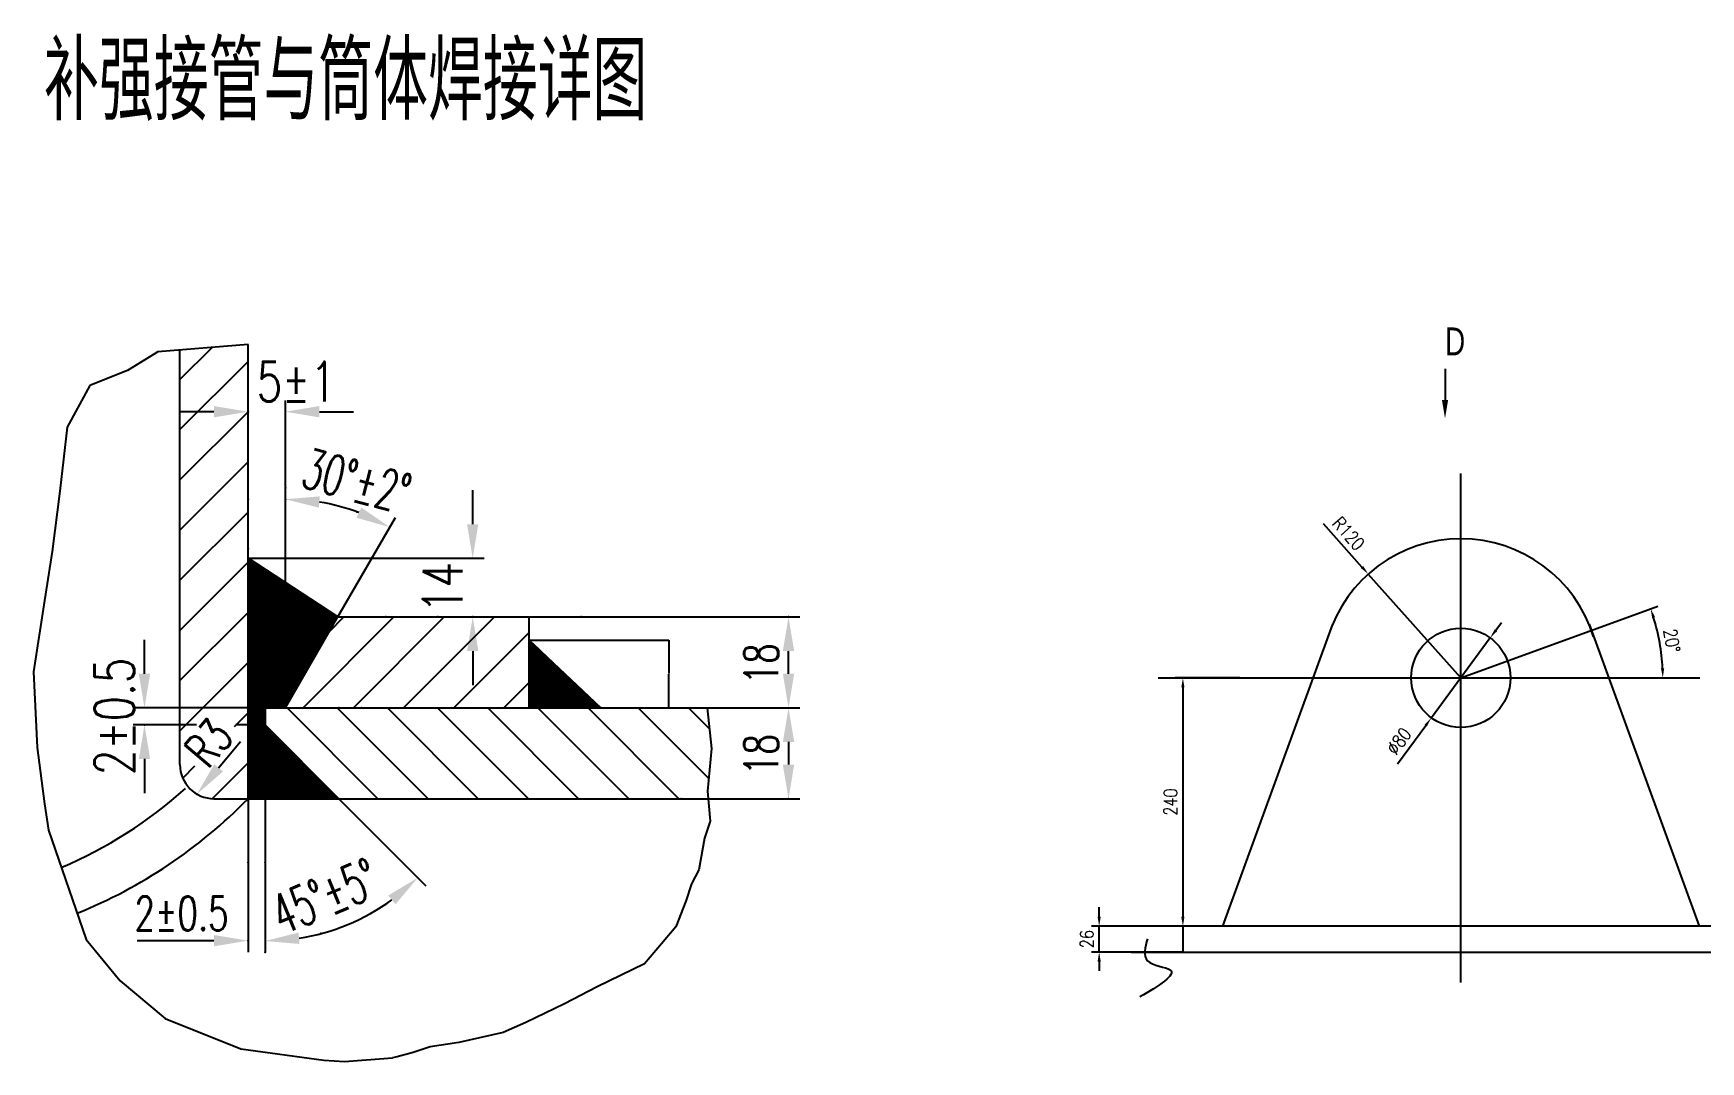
# Model space of a CAD drawing. Header units: millimetres. Extents: x 38828 to 59012, y 55006 to 69262.
# Drawn here: x 43613 to 48018, y 61872 to 64589 of the extents above; entities that cross this region are included whole.
import ezdxf

# ---------------------------------------------------------------- set-up
doc = ezdxf.new("R2010")
doc.units = ezdxf.units.MM
doc.linetypes.add('CENTER', pattern=[50.8, 31.75, -6.35, 6.35, -6.35])
doc.linetypes.add('XX-S', pattern=[0.5, 0.3, -0.2])
for name, color, linetype in [('1', 1, 'Continuous'), ('2', 4, 'Continuous'), ('2细线层', 4, 'Continuous'), ('3中心线层', 1, 'CENTER'), ('6文字层', 3, 'Continuous'), ('DIM', 4, 'Continuous')]:
    doc.layers.add(name, color=color, linetype=linetype)
doc.layers.add('F 短虚线', color=6, linetype='XX-S', lineweight=40)
doc.styles.add('HZTXT', font='TXT.SHX', dxfattribs={"width": 0.75, "bigfont": 'HZTXT'})
doc.styles.get("Standard").update_dxf_attribs({"font": 'arial.ttf'})
doc.styles.add('TH_GBDIM', font='romans.shx', dxfattribs={"width": 0.8, "bigfont": 'gbcbig.shx'})
doc.styles.add('VCADHZ', font='vcadtxt3.shx', dxfattribs={"width": 0.75, "bigfont": 'vcadhz.shx'})
doc.dimstyles.get("Standard").update_dxf_attribs({"dimtxt": 0.18, "dimasz": 0.18, "dimexe": 0.18, "dimexo": 0.0625, "dimgap": 0.09, "dimtad": 0, "dimtih": 1, "dimtoh": 1, "dimdec": 4, "dimzin": 0, "dimdsep": 46, "dimtxsty": 'Standard', "dimcen": 0.09, "dimadec": 0, "dimazin": 0, "dimtfac": 1, "dimtdec": 4, "dimtofl": 0, "dimtmove": 0, "dimatfit": 3, "dimfxl": 1, "dimtolj": 1, "dimtzin": 0, "dimarcsym": 0})
doc.dimstyles.new('TH_GBDIM', dxfattribs={"dimscale": 10, "dimtxt": 3.5, "dimasz": 2.5, "dimexe": 2, "dimexo": 0, "dimgap": 1.5, "dimtad": 1, "dimdec": 0, "dimzin": 0, "dimdsep": 46, "dimtxsty": 'TH_GBDIM', "dimcen": 2.5, "dimclrd": 130, "dimclre": 130, "dimclrt": 3, "dimadec": 0, "dimazin": 0, "dimtfac": 0.714286, "dimtdec": 0, "dimtmove": 0, "dimatfit": 3, "dimfxl": 1, "dimtzin": 0, "dimlwd": -1, "dimlwe": -1, "dimarcsym": 0})

# ---------------------------------------------------------------- blocks, each defined once
blk = doc.blocks.new('*D222')
at = {"layer": '2细线层', "color": 130, "transparency": 16777216}
for p, q in [((46429.1, 62255.1), (46429.1, 62280.1)), ((46650.3, 62230.1), (46409.1, 62230.1)), ((46429.1, 62161.9), (46429.1, 62230.1)), ((46650.3, 62161.9), (46409.1, 62161.9)), ((46429.1, 62136.9), (46429.1, 62111.9))]:
    blk.add_line(p, q, dxfattribs=at)
for points in [[(46424.9, 62255.1), (46433.2, 62255.1), (46429.1, 62230.1)], [(46424.9, 62136.9), (46433.2, 62136.9), (46429.1, 62161.9)]]:
    blk.add_solid(points, dxfattribs=at)
at = {"layer": 'Defpoints', "color": 0, "transparency": 16777216}
for p in [(46429.1, 62230.1), (46650.3, 62230.1), (46650.3, 62161.9)]:
    blk.add_point(p, dxfattribs=at)
at = {"layer": '2细线层', "color": 3, "transparency": 16777216, "insert": (46396.6, 62196), "char_height": 35, "attachment_point": 5, "rotation": 90, "style": 'TH_GBDIM'}
blk.add_mtext('26', dxfattribs=at)
blk = doc.blocks.new('*D223')
at = {"layer": '2细线层', "color": 130, "transparency": 16777216}
for p, q in [((46800.7, 62886.2), (46630.3, 62886.2)), ((46650.3, 62861.2), (46650.3, 62255.1)), ((46755.2, 62230.1), (46630.3, 62230.1))]:
    blk.add_line(p, q, dxfattribs=at)
for points in [[(46646.1, 62861.2), (46654.4, 62861.2), (46650.3, 62886.2)], [(46646.1, 62255.1), (46654.4, 62255.1), (46650.3, 62230.1)]]:
    blk.add_solid(points, dxfattribs=at)
at = {"layer": 'Defpoints', "color": 0, "transparency": 16777216}
for p in [(46800.7, 62886.2), (46650.3, 62230.1), (46755.2, 62230.1)]:
    blk.add_point(p, dxfattribs=at)
at = {"layer": '2细线层', "color": 3, "transparency": 16777216, "insert": (46617.8, 62558.2), "char_height": 35, "attachment_point": 5, "rotation": 90, "style": 'TH_GBDIM'}
blk.add_mtext('240', dxfattribs=at)
blk = doc.blocks.new('*D227')
at = {"layer": '2细线层', "color": 130, "transparency": 16777216}
blk.add_line((47852, 63056.4), (47904.9, 63075.6), dxfattribs=at)
blk.add_arc((47384.6, 62886.2), 533.7, 2.684, 17.316, dxfattribs=at)
for points in [[(47890.2, 63043.8), (47898.1, 63046.4), (47886.1, 63068.8)], [(47921.9, 62911.3), (47913.5, 62911.1), (47918.3, 62886.2)]]:
    blk.add_solid(points, dxfattribs=at)
at = {"layer": 'Defpoints', "color": 0, "transparency": 16777216}
for p in [(47852, 63056.4), (47914.7, 62948.2), (46584.6, 62886.2), (47384.6, 62886.2), (48015.9, 62886.2)]:
    blk.add_point(p, dxfattribs=at)
at = {"layer": '2细线层', "color": 3, "transparency": 16777216, "insert": (47942.2, 62984.6), "char_height": 35, "attachment_point": 5, "rotation": 280, "style": 'TH_GBDIM'}
blk.add_mtext('20°', dxfattribs=at)
blk = doc.blocks.new('*D228')
at = {"layer": '2细线层', "color": 130, "transparency": 16777216}
for p, q in [((47477.2, 63012), (47492.1, 63032.1)), ((47462.4, 62991.9), (47306.7, 62780.6)), ((47217.3, 62659.3), (47291.9, 62760.5))]:
    blk.add_line(p, q, dxfattribs=at)
for points in [[(47473.9, 63014.5), (47480.6, 63009.5), (47462.4, 62991.9)], [(47288.5, 62762.9), (47295.2, 62758), (47306.7, 62780.6)]]:
    blk.add_solid(points, dxfattribs=at)
at = {"layer": 'Defpoints', "color": 0, "transparency": 16777216}
for p in [(47462.4, 62991.9), (47306.7, 62780.6)]:
    blk.add_point(p, dxfattribs=at)
at = {"layer": '2细线层', "color": 3, "transparency": 16777216, "insert": (47221, 62719.1), "char_height": 35, "attachment_point": 5, "rotation": 53.6142, "style": 'TH_GBDIM'}
blk.add_mtext('%%C80', dxfattribs=at)
blk = doc.blocks.new('*D224')
at = {"layer": '2细线层', "color": 130, "transparency": 16777216}
for p, q in [((47021.2, 63293.8), (47123.4, 63179.1)), ((47384.6, 62886.2), (47140.1, 63160.5))]:
    blk.add_line(p, q, dxfattribs=at)
blk.add_solid([(47126.5, 63181.9), (47120.3, 63176.4), (47140.1, 63160.5)], dxfattribs=at)
at = {"layer": 'Defpoints', "color": 0, "transparency": 16777216}
for p in [(47140.1, 63160.5), (47384.6, 62886.2)]:
    blk.add_point(p, dxfattribs=at)
at = {"layer": '2细线层', "color": 3, "transparency": 16777216, "insert": (47088.2, 63267.4), "char_height": 35, "attachment_point": 5, "rotation": 311.7198, "style": 'TH_GBDIM'}
blk.add_mtext('R120', dxfattribs=at)
blk = doc.blocks.new('*D235')
at = {"layer": 'Defpoints', "color": 0, "transparency": 16777216}
for p in [(44922.9, 62986.2), (45112.3, 62806.9), (45292.1, 62806.9)]:
    blk.add_point(p, dxfattribs=at)
at = {"layer": 'DIM', "color": 0, "lineweight": -2, "transparency": 16777216}
for p, q in [((44922.9, 62986.2), (45292.3, 62986.2)), ((45292.1, 62986), (45292.1, 62897.6)), ((45292.1, 62807.1), (45292.1, 62895.6)), ((45112.4, 62806.9), (45292.3, 62806.9))]:
    blk.add_line(p, q, dxfattribs=at)
at = {"layer": 'DIM', "color": 0, "transparency": 16777216}
for points in [[(45292.1, 62986), (45292.1, 62986), (45292.1, 62986.2)], [(45292.1, 62807.1), (45292.1, 62807.1), (45292.1, 62806.9)]]:
    blk.add_solid(points, dxfattribs=at)
at = {"layer": 'DIM', "color": 0, "transparency": 16777216, "insert": (45292.1, 62896.6), "char_height": 0.18, "attachment_point": 5}
blk.add_mtext('\\A1;8', dxfattribs=at)

msp = doc.modelspace()

# ---------------------------------------------------------------- hatches: boundary and pattern name
at = {"layer": 'DIM'}
h = msp.add_hatch(dxfattribs=at)
h.set_pattern_fill('ANSI31', color=4, scale=2.99985, angle=90, style=0)
h.set_pattern_definition([(135, (-84293.9518, 78694.8782), (-0.2651517854, -0.2651517854), [])])
h.paths.add_polyline_path([(44279.05739, 63137.70078), (44180.30863, 63202.29861), (44180.30863, 62807.07377), (44225.30638, 62807.07377), (44279.05739, 62807.07377)])
h.paths.add_polyline_path([(44417.61453, 63047.06177), (44279.05739, 63137.70078), (44279.05739, 62807.07377)])
h.paths.add_polyline_path([(44180.30863, 62807.07377), (44180.30863, 62762.07602), (44225.30638, 62762.07602), (44225.30638, 62807.07377)])
h.paths.add_polyline_path([(44180.30863, 62567.08576), (44420.29663, 62567.08576), (44225.30638, 62762.07602), (44180.30863, 62762.07602)])
h = msp.add_hatch(dxfattribs=at)
h.set_pattern_fill('ANSI31', color=4, scale=2.99985, angle=90, style=0)
h.set_pattern_definition([(135, (-84558.1879, 78694.8782), (-0.2651517854, -0.2651517854), [])])
h.paths.add_polyline_path([(44922.85033, 62986.21022), (44922.85033, 62807.07377), (45060.32288, 62807.07377), (45060.32288, 62807.2291), (45112.00572, 62807.2291)])

# ---------------------------------------------------------------- linework, layer by layer
at = {"layer": '1', "color": 2, "linetype": 'ByBlock'}
msp.add_line((44180.30863, 63767.02577), (43941.84637, 63747.89095), dxfattribs=at)
at = {"layer": '2', "color": 1, "linetype": 'ByBlock'}
msp.add_line((44180.30863, 62567.08576), (44180.30863, 63767.02577), dxfattribs=at)
at = {"layer": '2细线层'}
for p, q in [((47342.89024, 63702.95549), (47342.89024, 63620.65431)), ((47384.56823, 62886.22679), (47852.0063, 63056.36034)), ((47045.83103, 63028.53499), (46755.23421, 62230.12679)), ((47723.30544, 63028.53499), (48013.90226, 62230.12679)), ((48118.87826, 62230.12679), (46650.25821, 62230.12679)), ((46650.25821, 62230.12679), (46650.25821, 62161.89239)), ((46513.42287, 62161.89239), (48378.62625, 62161.89239))]:
    msp.add_line(p, q, dxfattribs=at)
msp.add_circle((47384.56823, 62886.22679), 131.22, dxfattribs=at)
msp.add_arc((47384.56823, 62886.22679), 367.416, 17.21204925, 162.78795075, dxfattribs=at)
msp.add_spline([(46556.70684, 62196.89587), (46556.70684, 62139.01366), (46616.60209, 62115.06239), (46536.74175, 62043.20846)], degree=3, dxfattribs=at)
msp.add_solid([(47334.66012, 63620.65431), (47351.12036, 63620.65431), (47342.89024, 63571.2736)], dxfattribs=at)
at = {"layer": '3中心线层', "ltscale": 50}
for p, q in [((47384.56823, 62081.06253), (47384.56823, 63426.50796)), ((46584.64821, 62886.22679), (48015.91488, 62886.22679))]:
    msp.add_line(p, q, dxfattribs=at)
at = {"layer": 'Defpoints', "color": 0, "linetype": 'ByBlock'}
msp.add_point((44180.30863, 63767.02577), dxfattribs=at)
msp.add_point((44180.30863, 63767.02577), dxfattribs=at)
at = {"layer": 'DIM', "color": 4}
for p, q in [((43941.84637, 63747.89095), (43862.15101, 63698.12133)), ((44000.31763, 63674.58098), (44085.12461, 63759.38796)), ((44000.31763, 62657.08127), (44000.31763, 63752.58283)), ((44000.31763, 63542.00509), (44180.30863, 63721.99609)), ((43762.5318, 63658.30563), (43702.76027, 63548.81247)), ((43862.15101, 63698.12133), (43762.5318, 63658.30563)), ((44180.30863, 63358.17872), (44180.30863, 63619.4187)), ((44279.05739, 63358.17872), (44279.05739, 63619.4187)), ((44000.31763, 63409.4292), (44180.30863, 63589.4202)), ((44090.31313, 63589.4202), (44000.31763, 63589.4202)), ((44369.05289, 63589.4202), (44459.04839, 63589.4202)), ((43702.76027, 63548.81247), (43682.83644, 63379.59575)), ((44000.31763, 63276.8533), (44180.30863, 63456.8443)), ((43682.83644, 63379.59575), (43662.91259, 63220.33297)), ((44180.30863, 62807.07377), (44180.30863, 63388.17722)), ((44279.05739, 62807.07377), (44279.05739, 63388.17722)), ((44773.91585, 63292.29411), (44773.91585, 63382.28961)), ((44000.31763, 63144.27741), (44180.30863, 63324.26841)), ((44417.61453, 63047.06177), (44569.60912, 63310.32412)), ((43662.91259, 63220.33297), (43642.98874, 63090.93196)), ((44000.31763, 63011.70152), (44180.30863, 63191.69252)), ((44417.61453, 63047.06177), (44180.30863, 63202.29861)), ((44180.30863, 63202.29861), (44803.91435, 63202.29861)), ((43642.98874, 63090.93196), (43613.103, 62901.8074)), ((44000.31763, 62879.12563), (44180.30863, 63059.11663)), ((44203.1161, 63047.06177), (44803.91435, 63047.06177)), ((44279.05739, 62807.07377), (44417.61453, 63047.06177)), ((44325.96681, 62807.07377), (44565.95481, 63047.06177)), ((44396.07997, 63009.76282), (44433.37892, 63047.06177)), ((44417.61453, 63047.06177), (45187.08646, 63047.06177)), ((44458.5427, 62807.07377), (44698.5307, 63047.06177)), ((44591.1186, 62807.07377), (44831.1066, 63047.06177)), ((44682.102, 63047.06177), (45113.12366, 63047.06177)), ((44758.71529, 63047.06177), (45638.34476, 63047.06177)), ((44922.85033, 62807.07377), (44922.85033, 63047.06177)), ((44723.69449, 62807.07377), (44922.85033, 63006.22961)), ((43906.77207, 62897.06927), (43906.77207, 62987.06477)), ((44773.91585, 62957.06627), (44773.91585, 62867.07077)), ((44922.85033, 62986.21022), (45112.33405, 62806.91843)), ((45608.34626, 62897.2246), (45608.34626, 62957.06627)), ((44000.31763, 62746.54973), (44180.30863, 62926.54073)), ((43613.103, 62901.8074), (43623.06491, 62702.72893)), ((44856.27038, 62807.07377), (44922.85033, 62873.65372)), ((44225.30638, 62807.07377), (43876.77357, 62807.07377)), ((44144.25186, 62757.90807), (44180.30863, 62793.96484)), ((44180.30863, 62807.07377), (45393.82363, 62807.07377)), ((44225.30638, 62807.07377), (44225.30638, 62762.07602)), ((44523.34941, 62567.08576), (44283.36141, 62807.07377)), ((44655.92531, 62567.08576), (44415.93731, 62807.07377)), ((44788.5012, 62567.08576), (44548.5132, 62807.07377)), ((44921.07709, 62567.08576), (44681.08909, 62807.07377)), ((45053.65299, 62567.08576), (44813.66498, 62807.07377)), ((44896.18783, 62807.2291), (45638.34476, 62807.2291)), ((45186.22888, 62567.08576), (44946.24088, 62807.07377)), ((45318.80477, 62567.08576), (45078.81677, 62807.07377)), ((45397.27305, 62621.19338), (45211.39266, 62807.07377)), ((45399.73242, 62751.3099), (45344.12389, 62806.91843)), ((45353.89586, 62806.91843), (45638.34476, 62806.91843)), ((45393.82363, 62807.07377), (45405.16453, 62700.0446)), ((44044.13088, 62762.07602), (43876.77357, 62762.07602)), ((44225.30638, 62762.07602), (44148.41981, 62762.07602)), ((44225.30638, 62762.07602), (44420.29663, 62567.08576)), ((43623.06491, 62702.72893), (43642.98874, 62553.42007)), ((44102.70779, 62648.47051), (44160.07085, 62717.81508)), ((45405.16453, 62700.0446), (45393.84009, 62586.89149)), ((45608.34626, 62716.92293), (45608.34626, 62657.08127)), ((43906.77207, 62672.08052), (43906.77207, 62582.08501)), ((44007.70853, 62621.36474), (44040.14315, 62653.79935)), ((44086.10394, 62567.18425), (44180.30863, 62661.38895)), ((43642.98874, 62553.42007), (43652.95068, 62483.7426)), ((44090.31313, 62567.08576), (45395.72788, 62567.08576)), ((44180.30863, 62567.08576), (44180.30863, 62161.9344)), ((44225.30638, 62567.08576), (44225.30638, 62161.9344)), ((44351.15723, 62567.08576), (44807.80004, 62567.08576)), ((44420.29663, 62567.08576), (44650.25374, 62337.12866)), ((44896.18783, 62567.08576), (45638.34476, 62567.08576)), ((45393.84009, 62586.89149), (45401.38972, 62507.68442)), ((43652.95068, 62483.7426), (43752.56988, 62195.07881)), ((45401.38972, 62507.68442), (45386.29047, 62462.42318)), ((45386.29047, 62462.42318), (45371.19157, 62379.4441)), ((45371.19157, 62379.4441), (45352.31751, 62341.72646)), ((45352.31751, 62341.72646), (45337.21827, 62296.46522)), ((45337.21827, 62296.46522), (45310.79458, 62228.57336)), ((45310.79458, 62228.57336), (45273.04647, 62183.31212)), ((43752.56988, 62195.07881), (43842.22716, 62085.58564)), ((44090.31313, 62191.9329), (43887.37248, 62191.9329)), ((45273.04647, 62183.31212), (45227.74908, 62130.50726)), ((45227.74908, 62130.50726), (45103.18064, 62070.15901)), ((43842.22716, 62085.58564), (43961.77021, 61986.0464)), ((45103.18064, 62070.15901), (45016.36032, 62024.89777)), ((45016.36032, 62024.89777), (44914.44075, 61975.86472)), ((43961.77021, 61986.0464), (44161.00863, 61906.41501)), ((44854.04376, 61949.46229), (44737.02495, 61923.06008)), ((44914.44075, 61975.86472), (44854.04376, 61949.46229)), ((44161.00863, 61906.41501), (44380.17088, 61876.55324)), ((44616.23133, 61896.65765), (44574.7084, 61885.34224)), ((44661.52907, 61911.74466), (44616.23133, 61896.65765)), ((44737.02495, 61923.06008), (44661.52907, 61911.74466)), ((44380.17088, 61876.55324), (44434.99432, 61872.33943)), ((44434.99432, 61872.33943), (44561.63966, 61882.39359)), ((44574.7084, 61885.34224), (44561.63966, 61882.39359))]:
    msp.add_line(p, q, dxfattribs=at)
for centre, radius, start, end in [((44279.05739, 62807.07377), 551.10495, 69.36683462, 80.63316538), ((44090.31313, 62657.08127), 89.9955, 180, 270), ((43214.29731, 63491.25975), 1202.91834, 293.13850332, 311.75012537), ((43233.73614, 63491.25975), 1322.91234, 291.96898623, 315.68597135), ((44225.30638, 62762.07602), 570.96781, 279.04029062, 305.95970938)]:
    msp.add_arc(centre, radius, start, end, dxfattribs=at)
for p in [(44180.30863, 63589.4202), (44180.30863, 63358.17872), (44180.30863, 63358.17872), (44279.05739, 63388.17722), (44279.05739, 63358.17872), (44467.54639, 63324.94302), (44180.30863, 63227.05277), (44203.1161, 63047.06177), (44417.61453, 63047.06177), (44544.59822, 63047.06177), (44682.102, 63047.06177), (44773.91585, 63047.06177), (45060.32288, 63047.06177), (45608.34626, 63047.06177), (44180.30863, 62807.07377), (44225.30638, 62807.07377), (44279.05739, 62807.07377), (44279.05739, 62807.07377), (44279.05739, 62807.07377), (44420.29663, 62807.07377), (44480.29363, 62807.07377), (45060.32288, 62807.2291), (45060.32288, 62806.91843), (43906.77207, 62762.07602), (44225.30638, 62762.07602), (44225.30638, 62762.07602), (44045.34473, 62579.12594), (44180.30863, 62567.08576), (44180.30863, 62567.08576), (44225.30638, 62567.08576), (44351.15723, 62567.08576), (44420.29663, 62567.08576), (45324.559, 62567.08576), (45608.34626, 62567.08576), (44180.30863, 62398.44726), (44225.30638, 62398.44726), (44373.08373, 62210.56346), (44180.30863, 62191.9329), (44225.30638, 62161.9344)]:
    msp.add_point(p, dxfattribs=at)
for points in [[(44090.31313, 63604.41945), (44090.31313, 63574.42095), (44180.30863, 63589.4202)], [(44369.05289, 63604.41945), (44369.05289, 63574.42095), (44279.05739, 63589.4202)], [(44367.52771, 63335.88141), (44369.97709, 63365.77975), (44279.05739, 63358.17872)], [(44479.67161, 63336.38719), (44466.84367, 63309.26978), (44554.60987, 63284.34465)], [(44758.9166, 63292.29411), (44788.9151, 63292.29411), (44773.91585, 63202.29861)], [(44758.9166, 62957.06627), (44788.9151, 62957.06627), (44773.91585, 63047.06177)], [(45593.34701, 62957.06627), (45623.34551, 62957.06627), (45608.34626, 63047.06177)], [(43891.77282, 62897.06927), (43921.77132, 62897.06927), (43906.77207, 62807.07377)], [(45593.34701, 62897.2246), (45623.34551, 62897.2246), (45608.34626, 62807.2291)], [(45593.34701, 62716.92293), (45623.34551, 62716.92293), (45608.34626, 62806.91843)], [(43891.77282, 62672.08052), (43921.77132, 62672.08052), (43906.77207, 62762.07602)], [(44114.26522, 62638.91), (44091.15036, 62658.03102), (44045.34473, 62579.12594)], [(45593.34701, 62657.08127), (45623.34551, 62657.08127), (45608.34626, 62567.08576)], [(44550.85071, 62311.32641), (44570.32516, 62288.50852), (44629.04159, 62358.3408)], [(44090.31313, 62206.93215), (44090.31313, 62176.93365), (44180.30863, 62191.9329)], [(44316.20405, 62183.24811), (44313.83988, 62213.15331), (44225.30638, 62191.1082)]]:
    msp.add_solid(points, dxfattribs=at)

# ---------------------------------------------------------------- texts
at = {"layer": '6文字层', "style": 'VCADHZ', "width": 0.75}
msp.add_text('D', height=73.4832, dxfattribs=at).set_placement((47342.89024, 63738.51319))
at = {"layer": 'DIM', "color": 4, "style": 'HZTXT'}
for s, height, rotation, width, p in [('30%%d±2°', 104.99475, 345, 0.6, (44315.66504, 63392.58185)), ('18', 89.9955, 90, 0.7, (45581.34761, 62869.61934)), ('R3', 89.9955, 49.72479057, 0.7, (44075.19589, 62643.3091)), ('18', 89.9955, 90, 0.7, (45581.34761, 62629.47601)), ('45°±5°', 104.99475, 22.5, 0.6, (44271.07, 62206.08709))]:
    msp.add_text(s, height=height, rotation=rotation, dxfattribs=dict(at, width=width)).set_placement(p)
at = {"layer": 'DIM', "color": 4, "style": 'HZTXT', "width": 0.7}
msp.add_text('2%%p0.5', height=89.9955, dxfattribs=at).set_placement((43880.55994, 62218.93155))
at = {"layer": 'DIM', "color": 4, "insert": (44307.68581, 63668.91622), "char_height": 104.99475, "attachment_point": 5, "style": 'HZTXT'}
msp.add_mtext('\\A1;5±1', dxfattribs=at)
at = {"layer": 'DIM', "color": 4, "char_height": 104.99475, "attachment_point": 5, "rotation": 90, "style": 'HZTXT'}
for s, insert in [('\\A1;14', (44694.41983, 63124.68019)), ('\\A1;2±0.5', (43827.27605, 62784.57489))]:
    msp.add_mtext(s, dxfattribs=dict(at, insert=insert))
at = {"layer": 'F 短虚线', "style": 'HZTXT', "width": 0.7}
msp.add_text('补强接管与筒体焊接详图', height=206.9994825, dxfattribs=at).set_placement((43641.53695, 64359.2334))

# ---------------------------------------------------------------- dimensions: what is measured, and where the dimension line sits
at = {"layer": '2细线层'}
dim = msp.add_radius_dim(center=(47384.56823, 62886.22679), mpoint=(47140.05694, 63160.46892), text='R120', dimstyle='TH_GBDIM', dxfattribs=at)
dim.commit()
dim.dimension.update_dxf_attribs({"geometry": '*D224', "text_midpoint": (47088.22762, 63267.43659)})
dim = msp.add_angular_dim_2l(base=(47914.68415, 62948.18846), line1=((46584.64821, 62886.22679), (48015.91488, 62886.22679)), line2=((47384.56823, 62886.22679), (47852.0063, 63056.36034)), dimstyle='TH_GBDIM', dxfattribs=at)
dim.commit()
dim.dimension.update_dxf_attribs({"geometry": '*D227', "text_midpoint": (47910.18453, 62978.90713), "dimtype": 162})
dim = msp.add_diameter_dim_2p(p1=(47462.41041, 62991.8643), p2=(47306.72605, 62780.58929), text='%%C80', dimstyle='TH_GBDIM', dxfattribs=at)
dim.commit()
dim.dimension.update_dxf_attribs({"geometry": '*D228', "text_midpoint": (47221.04258, 62719.09643)})
dim = msp.add_linear_dim(base=(46650.25821, 62230.12679), p1=(46800.65286, 62886.22679), p2=(46755.23421, 62230.12679), angle=90, text='240', dimstyle='TH_GBDIM', dxfattribs=at)
dim.commit()
dim.dimension.update_dxf_attribs({"geometry": '*D223', "text_midpoint": (46617.75821, 62558.17679)})
dim = msp.add_linear_dim(base=(46429.07552, 62230.12679), p1=(46650.25821, 62161.89239), p2=(46650.25821, 62230.12679), angle=90, text='26', dimstyle='TH_GBDIM', dxfattribs=at)
dim.commit()
dim.dimension.update_dxf_attribs({"geometry": '*D222', "text_midpoint": (46429.07552, 62196.00959), "dimtype": 160})
at = {"layer": 'DIM', "color": 4}
dim = msp.add_linear_dim(base=(45292.09385, 62806.91843), p1=(44922.85033, 62986.21022), p2=(45112.33405, 62806.91843), angle=90, text='8', dimstyle='Standard', override={"dimscale": 1, "dimgap": 0.9}, dxfattribs=at)
dim.commit()
dim.dimension.update_dxf_attribs({"geometry": '*D235', "text_midpoint": (45292.09385, 62896.56433)})

doc.saveas('drawing.dxf')
